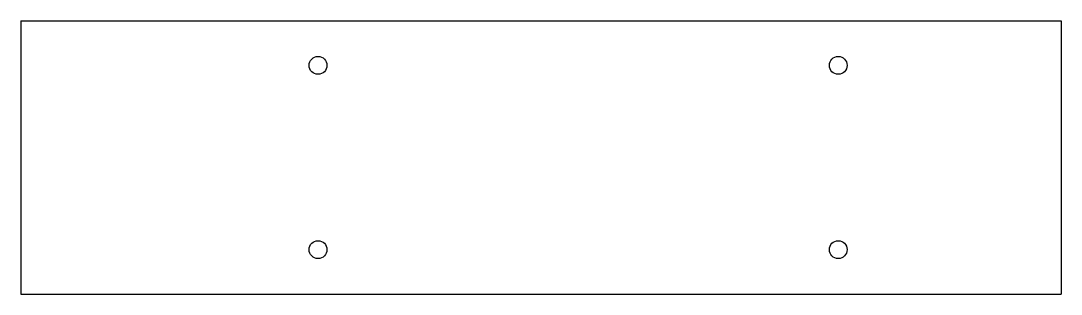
# Model space of a CAD drawing. Header units: millimetres. Extents: x -89 to 89, y -49 to -2.
import ezdxf

# ---------------------------------------------------------------- set-up
doc = ezdxf.new("R2010")
doc.units = ezdxf.units.MM

msp = doc.modelspace()

# ---------------------------------------------------------------- linework, layer by layer
at = {"color": 7, "linetype": 'Continuous', "lineweight": 25}
for p, q in [((-88.9, -2), (88.9, -2)), ((-88.9, -2), (-88.9, -48.736)), ((88.9, -2), (88.9, -48.736)), ((-88.9, -48.736), (88.9, -48.736))]:
    msp.add_line(p, q, dxfattribs=at)
for centre in [(-38.1, -9.62), (50.8, -9.62), (-38.1, -41.116), (50.8, -41.116)]:
    msp.add_circle(centre, 1.524, dxfattribs=at)

doc.saveas('drawing.dxf')
